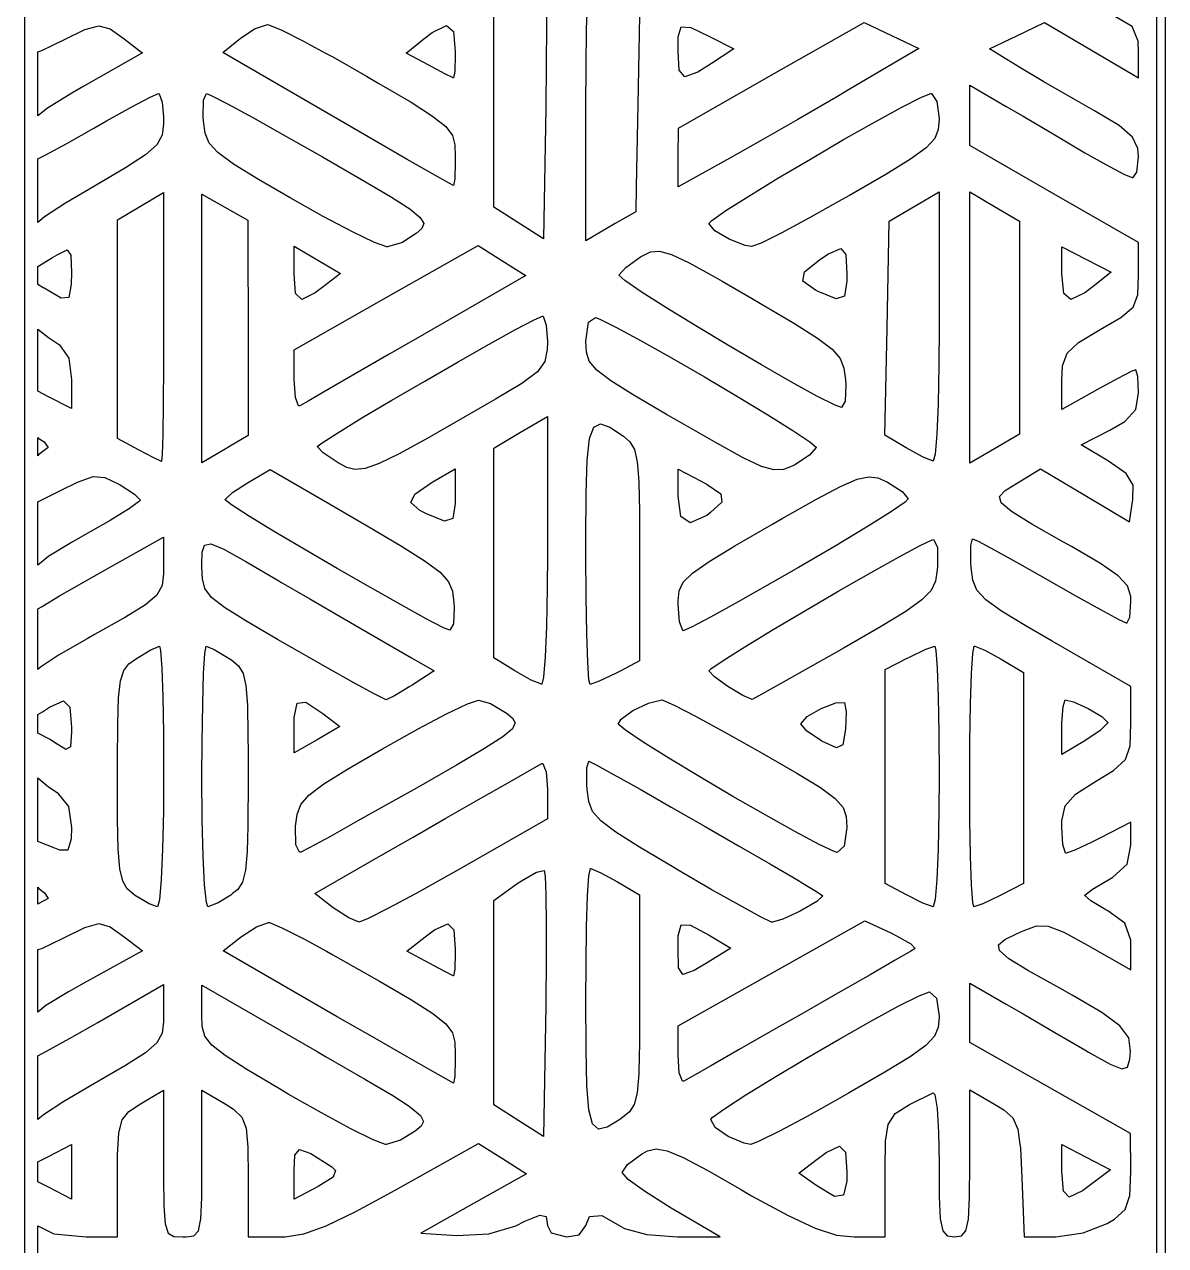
# Model space of a CAD drawing. Header units: millimetres. Extents: x 38 to 487, y 14 to 137.
# Drawn here: x 459.95 to 472.66, y 97.88 to 111.49 of the extents above; entities that cross this region are included whole.
import ezdxf

# ---------------------------------------------------------------- set-up
doc = ezdxf.new("R2010")
doc.units = ezdxf.units.MM
doc.layers.add('BLACK', color=20, linetype='Continuous')

msp = doc.modelspace()

# ---------------------------------------------------------------- linework, layer by layer
at = {"layer": 'BLACK', "linetype": 'Continuous'}
for p, q in [((459.948, 123.245), (459.948, 84.895)), ((472.559, 113.608), (472.559, 78.024)), ((472.559, 113.608), (472.559, 78.024)), ((472.659, 78.024), (472.659, 113.608)), ((472.659, 78.024), (472.659, 113.608)), ((465.176, 110.619), (465.176, 111.787)), ((465.759, 111.79), (465.762, 111.462)), ((466.21, 111.439), (466.222, 111.78)), ((466.804, 111.79), (466.792, 111.188)), ((460.619, 111.43), (460.776, 111.473)), ((460.776, 111.473), (460.902, 111.438)), ((462.51, 111.437), (462.655, 111.487)), ((462.655, 111.487), (462.667, 111.485)), ((462.667, 111.485), (462.807, 111.428)), ((464.491, 111.399), (464.648, 111.475)), ((464.648, 111.475), (464.726, 111.408)), ((465.762, 111.462), (465.76, 111.044)), ((467.231, 111.35), (467.264, 111.461)), ((467.264, 111.461), (467.369, 111.455)), ((468.267, 110.921), (469.301, 111.509)), ((469.301, 111.509), (469.911, 111.218)), ((471.003, 111.362), (471.31, 111.508)), ((471.31, 111.508), (472.359, 110.894)), ((472.285, 111.465), (472.1, 111.573)), ((472.353, 111.302), (472.285, 111.465)), ((460.386, 111.316), (460.619, 111.43)), ((460.902, 111.438), (461.06, 111.327)), ((461.06, 111.327), (461.257, 111.176)), ((462.158, 111.176), (462.35, 111.331)), ((462.35, 111.331), (462.51, 111.437)), ((462.807, 111.428), (463.055, 111.302)), ((464.201, 111.168), (464.398, 111.328)), ((464.398, 111.328), (464.491, 111.399)), ((464.726, 111.408), (464.747, 111.188)), ((466.203, 111.009), (466.21, 111.439)), ((467.228, 111.188), (467.231, 111.35)), ((467.369, 111.455), (467.585, 111.351)), ((467.585, 111.351), (467.849, 111.215)), ((470.696, 111.215), (471.003, 111.362)), ((460.098, 111.184), (460.143, 111.197)), ((460.098, 110.468), (460.098, 111.184)), ((460.143, 111.197), (460.386, 111.316)), ((463.055, 111.302), (463.303, 111.168)), ((464.747, 111.188), (464.747, 111.148)), ((466.792, 111.188), (466.781, 110.596)), ((467.241, 110.978), (467.228, 111.188)), ((467.849, 111.215), (467.602, 111.052)), ((469.911, 111.218), (469.147, 110.769)), ((471.036, 111.007), (470.696, 111.215)), ((472.359, 111.18), (472.353, 111.302)), ((461.264, 111.17), (460.611, 110.798)), ((461.257, 111.176), (461.264, 111.17)), ((463.431, 110.435), (462.158, 111.176)), ((463.303, 111.168), (463.382, 111.125)), ((463.382, 111.125), (463.757, 110.912)), ((464.453, 111.032), (464.201, 111.168)), ((464.747, 111.148), (464.74, 110.965)), ((467.602, 111.052), (467.448, 110.956)), ((472.359, 110.894), (472.359, 111.18)), ((463.757, 110.912), (463.896, 110.831)), ((464.629, 110.938), (464.453, 111.032)), ((464.723, 110.893), (464.629, 110.938)), ((464.74, 110.965), (464.726, 110.892)), ((465.76, 111.044), (465.754, 110.562)), ((466.201, 110.581), (466.203, 111.009)), ((467.233, 110.333), (468.267, 110.921)), ((467.304, 110.904), (467.241, 110.978)), ((467.448, 110.956), (467.304, 110.904)), ((471.301, 110.848), (471.036, 111.007)), ((460.611, 110.798), (460.475, 110.72)), ((463.896, 110.831), (464.254, 110.62)), ((464.726, 110.892), (464.723, 110.893)), ((470.477, 110.139), (470.477, 110.81)), ((470.477, 110.81), (470.884, 110.575)), ((471.632, 110.657), (471.301, 110.848)), ((460.475, 110.72), (460.206, 110.554)), ((461.143, 110.57), (461.348, 110.677)), ((461.348, 110.677), (461.442, 110.718)), ((461.442, 110.718), (461.448, 110.716)), ((461.448, 110.716), (461.483, 110.62)), ((461.938, 110.457), (461.943, 110.643)), ((461.943, 110.643), (461.976, 110.718)), ((461.976, 110.718), (462.027, 110.697)), ((462.027, 110.697), (462.208, 110.604)), ((468.985, 110.675), (468.562, 110.43)), ((469.147, 110.769), (468.985, 110.675)), ((469.722, 110.566), (469.939, 110.677)), ((469.939, 110.677), (470.045, 110.718)), ((470.045, 110.718), (470.052, 110.717)), ((470.052, 110.717), (470.111, 110.628)), ((471.867, 110.524), (471.632, 110.657)), ((460.206, 110.554), (460.098, 110.468)), ((460.863, 110.415), (461.143, 110.57)), ((461.483, 110.62), (461.495, 110.457)), ((462.208, 110.604), (462.491, 110.449)), ((464.254, 110.62), (464.494, 110.467)), ((465.175, 109.451), (465.176, 110.619)), ((465.754, 110.562), (465.731, 109.099)), ((466.201, 109.077), (466.201, 110.581)), ((466.781, 110.596), (466.763, 109.677)), ((469.423, 110.402), (469.722, 110.566)), ((470.111, 110.628), (470.135, 110.438)), ((470.884, 110.575), (471.073, 110.464)), ((472.14, 110.361), (471.867, 110.524)), ((460.719, 110.333), (460.863, 110.415)), ((461.497, 110.38), (461.481, 110.254)), ((461.495, 110.457), (461.498, 110.424)), ((461.498, 110.424), (461.497, 110.38)), ((461.941, 110.408), (461.938, 110.457)), ((461.96, 110.275), (461.941, 110.408)), ((462.491, 110.449), (462.853, 110.247)), ((463.848, 110.193), (463.431, 110.435)), ((464.494, 110.467), (464.64, 110.351)), ((468.562, 110.43), (468.145, 110.191)), ((469.073, 110.204), (469.423, 110.402)), ((470.135, 110.433), (470.127, 110.317)), ((470.135, 110.438), (470.135, 110.433)), ((471.073, 110.464), (471.425, 110.257)), ((460.419, 110.162), (460.719, 110.333)), ((461.481, 110.254), (461.423, 110.147)), ((462.005, 110.166), (461.96, 110.275)), ((462.853, 110.247), (463.266, 110.012)), ((464.64, 110.351), (464.715, 110.251)), ((464.715, 110.251), (464.743, 110.146)), ((467.23, 110.005), (467.233, 110.333)), ((470.127, 110.317), (470.087, 110.217)), ((471.425, 110.257), (471.76, 110.058)), ((472.29, 110.233), (472.14, 110.361)), ((472.351, 110.104), (472.29, 110.233)), ((460.177, 110.031), (460.419, 110.162)), ((461.423, 110.147), (461.296, 110.034)), ((462.103, 110.059), (462.005, 110.166)), ((464.211, 109.984), (463.848, 110.193)), ((464.743, 110.146), (464.747, 110.014)), ((468.145, 110.191), (467.805, 109.999)), ((468.702, 109.988), (469.073, 110.204)), ((469.991, 110.114), (469.817, 109.988)), ((470.087, 110.217), (469.991, 110.114)), ((471.418, 109.598), (470.477, 110.139)), ((472.359, 110.014), (472.351, 110.104)), ((460.098, 109.991), (460.177, 110.031)), ((460.098, 109.28), (460.098, 109.991)), ((461.296, 110.034), (461.073, 109.889)), ((462.278, 109.931), (462.103, 110.059)), ((463.266, 110.012), (463.701, 109.761)), ((464.494, 109.822), (464.211, 109.984)), ((464.747, 110.014), (464.747, 109.954)), ((467.228, 109.677), (467.23, 110.005)), ((467.805, 109.999), (467.228, 109.677)), ((468.34, 109.773), (468.702, 109.988)), ((469.817, 109.988), (469.541, 109.817)), ((471.76, 110.058), (471.992, 109.925)), ((472.339, 109.842), (472.359, 110.014)), ((461.073, 109.889), (460.728, 109.687)), ((462.555, 109.76), (462.278, 109.931)), ((464.747, 109.954), (464.74, 109.767)), ((471.992, 109.925), (472.193, 109.818)), ((472.295, 109.777), (472.339, 109.842)), ((460.728, 109.687), (460.405, 109.496)), ((462.909, 109.554), (462.555, 109.76)), ((463.701, 109.761), (464.027, 109.569)), ((464.673, 109.721), (464.494, 109.822)), ((464.726, 109.693), (464.673, 109.721)), ((464.74, 109.767), (464.726, 109.693)), ((468.016, 109.575), (468.34, 109.773)), ((469.541, 109.817), (469.139, 109.583)), ((472.193, 109.818), (472.295, 109.777)), ((461.241, 109.464), (461.498, 109.615)), ((461.498, 109.615), (461.498, 108.114)), ((461.925, 106.603), (461.925, 109.598)), ((461.925, 109.598), (462.181, 109.452)), ((463.277, 109.347), (462.909, 109.554)), ((464.027, 109.569), (464.21, 109.451)), ((466.763, 109.677), (466.757, 109.401)), ((467.761, 109.413), (468.016, 109.575)), ((469.139, 109.583), (469.05, 109.532)), ((469.857, 109.459), (470.135, 109.621)), ((470.135, 109.621), (470.135, 108.117)), ((470.477, 106.597), (470.477, 109.621)), ((470.477, 109.621), (470.755, 109.459)), ((472.359, 109.057), (471.418, 109.598)), ((460.405, 109.496), (460.17, 109.343)), ((460.984, 109.312), (461.241, 109.464)), ((462.181, 109.452), (462.437, 109.306)), ((464.21, 109.451), (464.239, 109.432)), ((464.239, 109.432), (464.356, 109.338)), ((465.731, 109.099), (465.175, 109.451)), ((469.05, 109.532), (468.684, 109.327)), ((469.579, 109.297), (469.857, 109.459)), ((470.755, 109.459), (471.033, 109.297)), ((460.17, 109.343), (460.098, 109.28)), ((460.984, 106.874), (460.984, 109.312)), ((462.437, 109.306), (462.437, 109.017)), ((463.601, 109.176), (463.277, 109.347)), ((464.356, 109.338), (464.395, 109.27)), ((466.757, 109.401), (466.529, 109.268)), ((467.57, 109.268), (467.604, 109.303)), ((467.604, 109.303), (467.761, 109.413)), ((468.684, 109.327), (468.376, 109.161)), ((469.556, 108.104), (469.579, 109.297)), ((471.033, 109.297), (471.033, 106.921)), ((463.848, 109.058), (463.601, 109.176)), ((464.312, 109.157), (464.186, 109.077)), ((464.375, 109.214), (464.312, 109.157)), ((464.395, 109.27), (464.375, 109.214)), ((466.529, 109.268), (466.201, 109.077)), ((467.639, 109.188), (467.57, 109.268)), ((467.799, 109.094), (467.639, 109.188)), ((468.376, 109.161), (468.153, 109.051)), ((462.437, 109.017), (462.438, 108.106)), ((462.951, 108.713), (462.951, 109.017)), ((462.951, 109.017), (463.468, 108.711)), ((463.984, 109.009), (463.848, 109.058)), ((463.977, 108.444), (465.003, 109.025)), ((463.99, 109.009), (463.984, 109.009)), ((464.158, 109.059), (463.99, 109.009)), ((464.186, 109.077), (464.158, 109.059)), ((465.003, 109.025), (465.267, 108.857)), ((467.977, 109.026), (467.799, 109.094)), ((468.048, 109.013), (467.977, 109.026)), ((468.153, 109.051), (468.048, 109.013)), ((471.504, 108.71), (471.504, 109.011)), ((471.504, 109.011), (471.777, 108.87)), ((472.359, 108.69), (472.359, 109.057)), ((460.098, 108.792), (460.26, 108.889)), ((460.26, 108.889), (460.312, 108.922)), ((460.312, 108.922), (460.424, 108.977)), ((460.424, 108.977), (460.465, 108.918)), ((460.465, 108.918), (460.471, 108.718)), ((466.647, 108.78), (466.81, 108.897)), ((466.81, 108.897), (466.832, 108.91)), ((466.832, 108.91), (466.923, 108.953)), ((466.923, 108.953), (467.022, 108.962)), ((467.022, 108.962), (467.156, 108.924)), ((467.156, 108.924), (467.353, 108.831)), ((468.807, 108.869), (468.903, 108.931)), ((468.903, 108.931), (469.043, 108.992)), ((469.043, 108.992), (469.099, 108.925)), ((469.099, 108.925), (469.109, 108.708)), ((460.098, 108.588), (460.098, 108.792)), ((465.267, 108.857), (465.526, 108.693)), ((466.57, 108.693), (466.647, 108.78)), ((467.353, 108.831), (467.641, 108.672)), ((468.635, 108.732), (468.807, 108.869)), ((471.777, 108.87), (472.051, 108.728)), ((460.471, 108.718), (460.47, 108.592)), ((462.968, 108.491), (462.951, 108.713)), ((463.468, 108.711), (463.274, 108.562)), ((465.531, 108.69), (464.305, 107.982)), ((465.526, 108.693), (465.531, 108.69)), ((466.634, 108.634), (466.57, 108.693)), ((466.818, 108.508), (466.634, 108.634)), ((467.641, 108.672), (467.718, 108.628)), ((467.718, 108.628), (468.048, 108.437)), ((468.62, 108.628), (468.635, 108.732)), ((468.761, 108.526), (468.62, 108.628)), ((469.108, 108.625), (469.082, 108.46)), ((469.109, 108.708), (469.108, 108.625)), ((471.525, 108.489), (471.504, 108.71)), ((472.051, 108.728), (471.853, 108.568)), ((472.349, 108.476), (472.359, 108.69)), ((460.157, 108.554), (460.098, 108.588)), ((460.169, 108.547), (460.157, 108.554)), ((460.356, 108.436), (460.169, 108.547)), ((460.47, 108.592), (460.444, 108.444)), ((463.037, 108.424), (462.968, 108.491)), ((463.186, 108.496), (463.037, 108.424)), ((463.274, 108.562), (463.186, 108.496)), ((467.091, 108.334), (466.818, 108.508)), ((468.788, 108.513), (468.761, 108.526)), ((468.989, 108.431), (468.788, 108.513)), ((471.603, 108.421), (471.525, 108.489)), ((471.759, 108.496), (471.603, 108.421)), ((471.853, 108.568), (471.759, 108.496)), ((472.296, 108.337), (472.349, 108.476)), ((460.444, 108.444), (460.356, 108.436)), ((462.951, 107.863), (463.977, 108.444)), ((467.426, 108.128), (467.091, 108.334)), ((468.048, 108.437), (468.146, 108.379)), ((468.146, 108.379), (468.524, 108.156)), ((469.082, 108.46), (468.989, 108.431)), ((472.161, 108.221), (472.296, 108.337)), ((465.418, 108.087), (465.625, 108.197)), ((465.625, 108.197), (465.718, 108.237)), ((465.718, 108.237), (465.725, 108.235)), ((465.725, 108.235), (465.759, 108.138)), ((466.229, 108.169), (466.308, 108.222)), ((466.308, 108.222), (466.357, 108.204)), ((466.357, 108.204), (466.543, 108.112)), ((471.932, 108.088), (472.161, 108.221)), ((460.098, 107.4), (460.098, 108.091)), ((460.098, 108.091), (460.214, 107.998)), ((461.498, 108.114), (461.497, 107.689)), ((462.438, 108.106), (462.438, 107.532)), ((465.126, 107.925), (465.418, 108.087)), ((465.759, 108.138), (465.773, 107.955)), ((466.201, 107.957), (466.229, 108.169)), ((466.543, 108.112), (466.819, 107.963)), ((467.791, 107.908), (467.426, 108.128)), ((468.524, 108.156), (468.782, 107.993)), ((469.533, 106.912), (469.556, 108.104)), ((470.135, 108.117), (470.133, 107.689)), ((471.689, 107.943), (471.932, 108.088)), ((460.214, 107.998), (460.338, 107.917)), ((464.305, 107.982), (464.012, 107.812)), ((464.78, 107.729), (465.126, 107.925)), ((465.774, 107.942), (465.772, 107.866)), ((465.773, 107.955), (465.774, 107.942)), ((466.201, 107.955), (466.201, 107.957)), ((466.207, 107.835), (466.201, 107.955)), ((466.819, 107.963), (467.156, 107.773)), ((468.782, 107.993), (468.944, 107.869)), ((471.561, 107.825), (471.689, 107.943)), ((460.338, 107.917), (460.444, 107.767)), ((462.951, 107.532), (462.951, 107.863)), ((464.012, 107.812), (463.632, 107.593)), ((465.772, 107.866), (465.745, 107.73)), ((466.24, 107.736), (466.207, 107.835)), ((468.159, 107.693), (467.791, 107.908)), ((468.944, 107.869), (469.034, 107.764)), ((471.512, 107.683), (471.561, 107.825)), ((460.444, 107.767), (460.471, 107.53)), ((461.497, 107.689), (461.494, 107.259)), ((464.408, 107.514), (464.78, 107.729)), ((465.745, 107.73), (465.661, 107.615)), ((466.323, 107.636), (466.24, 107.736)), ((467.156, 107.773), (467.523, 107.561)), ((468.498, 107.498), (468.159, 107.693)), ((469.034, 107.764), (469.076, 107.657)), ((469.076, 107.657), (469.093, 107.527)), ((470.133, 107.689), (470.124, 107.26)), ((471.505, 107.525), (471.512, 107.683)), ((460.471, 107.53), (460.471, 107.207)), ((462.438, 107.532), (462.438, 106.906)), ((462.966, 107.332), (462.951, 107.532)), ((463.632, 107.593), (463.322, 107.414)), ((464.04, 107.3), (464.408, 107.514)), ((465.661, 107.615), (465.488, 107.486)), ((466.478, 107.517), (466.323, 107.636)), ((466.73, 107.359), (466.478, 107.517)), ((467.523, 107.561), (467.891, 107.343)), ((469.093, 107.527), (469.096, 107.471)), ((471.504, 107.196), (471.505, 107.525)), ((472.126, 107.541), (471.899, 107.418)), ((472.284, 107.622), (472.126, 107.541)), ((472.327, 107.639), (472.284, 107.622)), ((472.349, 107.564), (472.327, 107.639)), ((472.359, 107.385), (472.349, 107.564)), ((460.215, 107.339), (460.098, 107.4)), ((463.322, 107.414), (463.108, 107.29)), ((465.488, 107.486), (465.196, 107.311)), ((468.781, 107.343), (468.498, 107.498)), ((469.096, 107.471), (469.088, 107.288)), ((471.899, 107.418), (471.504, 107.196)), ((472.328, 107.198), (472.359, 107.384)), ((472.359, 107.384), (472.359, 107.385)), ((460.471, 107.207), (460.215, 107.339)), ((461.494, 107.259), (461.489, 106.919)), ((463.002, 107.237), (462.966, 107.332)), ((463.016, 107.237), (463.002, 107.237)), ((463.108, 107.29), (463.016, 107.237)), ((463.707, 107.102), (464.04, 107.3)), ((465.196, 107.311), (464.855, 107.113)), ((467.099, 107.142), (466.73, 107.359)), ((467.891, 107.343), (468.229, 107.138)), ((468.977, 107.244), (468.781, 107.343)), ((469.05, 107.217), (468.977, 107.244)), ((469.088, 107.288), (469.05, 107.217)), ((470.124, 107.26), (470.11, 106.921)), ((463.438, 106.938), (463.707, 107.102)), ((464.855, 107.113), (464.433, 106.872)), ((465.474, 106.943), (465.774, 107.12)), ((465.774, 107.12), (465.774, 105.626)), ((467.245, 107.058), (467.099, 107.142)), ((468.229, 107.138), (468.508, 106.964)), ((472.206, 107.063), (472.328, 107.198)), ((466.243, 106.872), (466.29, 107.001)), ((466.29, 107.001), (466.363, 107.037)), ((466.363, 107.037), (466.468, 107)), ((466.468, 107), (466.61, 106.907)), ((467.659, 106.82), (467.245, 107.058)), ((471.72, 106.802), (472.039, 106.966)), ((472.039, 106.966), (472.206, 107.063)), ((460.098, 106.682), (460.098, 106.886)), ((460.098, 106.886), (460.107, 106.874)), ((460.107, 106.874), (460.108, 106.873)), ((460.108, 106.873), (460.166, 106.837)), ((460.166, 106.837), (460.212, 106.772)), ((461.22, 106.747), (460.984, 106.874)), ((461.489, 106.919), (461.483, 106.696)), ((462.438, 106.906), (462.231, 106.783)), ((463.263, 106.826), (463.438, 106.938)), ((464.433, 106.872), (464.122, 106.702)), ((465.175, 106.767), (465.474, 106.943)), ((466.216, 106.633), (466.243, 106.872)), ((466.61, 106.907), (466.621, 106.899)), ((466.621, 106.899), (466.693, 106.836)), ((466.693, 106.836), (466.743, 106.751)), ((468.508, 106.964), (468.585, 106.912)), ((468.585, 106.912), (468.697, 106.837)), ((468.697, 106.837), (468.767, 106.776)), ((469.77, 106.77), (469.533, 106.912)), ((470.11, 106.921), (470.092, 106.699)), ((471.033, 106.921), (470.755, 106.759)), ((460.108, 106.694), (460.098, 106.682)), ((460.212, 106.772), (460.108, 106.694)), ((461.389, 106.657), (461.22, 106.747)), ((461.483, 106.696), (461.476, 106.616)), ((462.182, 106.754), (461.925, 106.603)), ((462.231, 106.783), (462.182, 106.754)), ((463.209, 106.783), (463.263, 106.826)), ((463.274, 106.715), (463.209, 106.783)), ((463.432, 106.609), (463.274, 106.715)), ((464.122, 106.702), (463.899, 106.593)), ((465.175, 104.429), (465.175, 106.767)), ((466.743, 106.751), (466.774, 106.612)), ((467.953, 106.659), (467.659, 106.82)), ((468.767, 106.774), (468.694, 106.686)), ((468.767, 106.776), (468.767, 106.774)), ((469.953, 106.669), (469.77, 106.77)), ((470.092, 106.699), (470.071, 106.62)), ((470.755, 106.759), (470.477, 106.597)), ((472.024, 106.622), (471.72, 106.802)), ((461.475, 106.616), (461.389, 106.657)), ((461.476, 106.616), (461.475, 106.616)), ((463.443, 106.602), (463.432, 106.609)), ((463.537, 106.552), (463.443, 106.602)), ((463.899, 106.593), (463.743, 106.539)), ((466.204, 106.265), (466.216, 106.633)), ((466.774, 106.612), (466.78, 106.531)), ((468.156, 106.563), (467.953, 106.659)), ((468.296, 106.523), (468.156, 106.563)), ((468.5, 106.564), (468.402, 106.527)), ((468.528, 106.579), (468.5, 106.564)), ((468.694, 106.686), (468.528, 106.579)), ((470.069, 106.621), (469.953, 106.669)), ((470.071, 106.62), (470.069, 106.621)), ((472.221, 106.485), (472.024, 106.622)), ((460.54, 106.388), (460.714, 106.45)), ((460.714, 106.45), (460.845, 106.44)), ((460.845, 106.44), (460.999, 106.365)), ((462.432, 106.381), (462.683, 106.529)), ((462.683, 106.529), (463.319, 106.16)), ((463.629, 106.528), (463.537, 106.552)), ((463.743, 106.539), (463.629, 106.528)), ((464.491, 106.385), (464.747, 106.537)), ((464.747, 106.537), (464.747, 106.232)), ((466.78, 106.531), (466.791, 106.391)), ((467.228, 106.23), (467.228, 106.531)), ((467.228, 106.531), (467.484, 106.399)), ((468.402, 106.527), (468.296, 106.523)), ((469.224, 106.42), (469.353, 106.448)), ((469.353, 106.448), (469.454, 106.434)), ((469.454, 106.434), (469.555, 106.389)), ((470.998, 106.373), (471.266, 106.536)), ((471.266, 106.536), (471.761, 106.241)), ((472.297, 106.353), (472.221, 106.485)), ((460.098, 106.167), (460.358, 106.299)), ((460.358, 106.299), (460.54, 106.388)), ((460.999, 106.365), (461.013, 106.356)), ((461.013, 106.356), (461.173, 106.252)), ((462.264, 106.27), (462.432, 106.381)), ((464.296, 106.253), (464.491, 106.385)), ((466.791, 106.391), (466.798, 106.058)), ((467.484, 106.399), (467.552, 106.362)), ((467.552, 106.362), (467.706, 106.256)), ((468.769, 106.196), (469.039, 106.339)), ((469.039, 106.339), (469.224, 106.42)), ((469.555, 106.389), (469.561, 106.386)), ((469.561, 106.386), (469.725, 106.281)), ((470.81, 106.227), (470.872, 106.293)), ((470.872, 106.293), (470.998, 106.373)), ((472.293, 106.194), (472.297, 106.353)), ((460.098, 105.461), (460.098, 106.167)), ((461.231, 106.174), (461.119, 106.093)), ((461.173, 106.252), (461.236, 106.188)), ((461.239, 106.185), (461.231, 106.174)), ((461.236, 106.188), (461.239, 106.185)), ((462.183, 106.188), (462.184, 106.193)), ((462.253, 106.133), (462.183, 106.188)), ((462.184, 106.193), (462.264, 106.27)), ((463.319, 106.16), (463.694, 105.941)), ((464.251, 106.16), (464.296, 106.253)), ((464.351, 106.071), (464.251, 106.16)), ((464.747, 106.232), (464.746, 106.148)), ((466.201, 105.749), (466.204, 106.265)), ((467.261, 106.005), (467.228, 106.23)), ((467.715, 106.164), (467.591, 106.047)), ((467.706, 106.256), (467.715, 106.164)), ((468.387, 105.98), (468.769, 106.196)), ((469.757, 106.165), (469.596, 106.053)), ((469.725, 106.281), (469.793, 106.201)), ((469.793, 106.201), (469.757, 106.165)), ((470.827, 106.155), (470.81, 106.227)), ((470.941, 106.058), (470.827, 106.155)), ((471.761, 106.241), (472.256, 105.946)), ((472.256, 105.946), (472.293, 106.194)), ((461.119, 106.093), (460.903, 105.961)), ((462.443, 106.012), (462.253, 106.133)), ((464.427, 106.033), (464.351, 106.071)), ((464.627, 105.951), (464.427, 106.033)), ((464.746, 106.148), (464.72, 105.981)), ((466.798, 106.058), (466.8, 105.584)), ((467.548, 106.016), (467.365, 105.935)), ((467.591, 106.047), (467.548, 106.016)), ((469.596, 106.053), (469.329, 105.884)), ((471.168, 105.919), (470.941, 106.058)), ((460.903, 105.961), (460.619, 105.799)), ((462.722, 105.842), (462.443, 106.012)), ((463.694, 105.941), (463.764, 105.9)), ((463.764, 105.9), (464.149, 105.674)), ((464.72, 105.981), (464.627, 105.951)), ((467.365, 105.935), (467.261, 106.005)), ((467.859, 105.676), (468.272, 105.914)), ((468.272, 105.914), (468.387, 105.98)), ((469.329, 105.884), (468.978, 105.672)), ((471.523, 105.717), (471.168, 105.919)), ((460.619, 105.799), (460.472, 105.716)), ((460.92, 105.451), (461.498, 105.772)), ((461.498, 105.772), (461.498, 105.443)), ((463.062, 105.64), (462.722, 105.842)), ((466.201, 105.586), (466.201, 105.749)), ((469.927, 105.682), (470.059, 105.745)), ((470.059, 105.745), (470.073, 105.746)), ((470.073, 105.746), (470.118, 105.662)), ((470.488, 105.682), (470.508, 105.757)), ((470.508, 105.757), (470.572, 105.729)), ((460.472, 105.716), (460.218, 105.562)), ((461.925, 105.466), (461.927, 105.607)), ((461.927, 105.607), (461.952, 105.686)), ((461.952, 105.686), (462.025, 105.698)), ((462.025, 105.698), (462.17, 105.639)), ((462.17, 105.639), (462.413, 105.503)), ((463.431, 105.425), (463.062, 105.64)), ((464.149, 105.674), (464.412, 105.508)), ((465.774, 105.626), (465.773, 105.586)), ((467.573, 105.503), (467.859, 105.676)), ((468.978, 105.672), (468.57, 105.434)), ((469.69, 105.555), (469.927, 105.682)), ((470.118, 105.662), (470.12, 105.449)), ((470.489, 105.495), (470.488, 105.682)), ((470.572, 105.729), (470.757, 105.63)), ((470.757, 105.63), (471.032, 105.477)), ((471.611, 105.668), (471.523, 105.717)), ((471.933, 105.481), (471.611, 105.668)), ((460.218, 105.562), (460.098, 105.461)), ((462.413, 105.503), (462.78, 105.288)), ((464.412, 105.508), (464.578, 105.383)), ((465.773, 105.586), (465.771, 105.208)), ((466.204, 105.109), (466.201, 105.586)), ((466.8, 105.584), (466.8, 104.394)), ((467.389, 105.374), (467.573, 105.503)), ((469.378, 105.379), (469.69, 105.555)), ((470.494, 105.437), (470.489, 105.495)), ((471.032, 105.477), (471.364, 105.287)), ((472.131, 105.343), (471.933, 105.481)), ((460.612, 105.277), (460.92, 105.451)), ((461.497, 105.364), (461.481, 105.235)), ((461.498, 105.443), (461.497, 105.364)), ((461.925, 105.44), (461.925, 105.466)), ((461.93, 105.308), (461.925, 105.44)), ((463.802, 105.212), (463.431, 105.425)), ((464.578, 105.383), (464.671, 105.277)), ((467.286, 105.271), (467.389, 105.374)), ((468.57, 105.434), (468.278, 105.267)), ((469.021, 105.174), (469.378, 105.379)), ((470.116, 105.41), (470.096, 105.285)), ((470.12, 105.449), (470.116, 105.41)), ((470.512, 105.296), (470.494, 105.437)), ((472.234, 105.23), (472.131, 105.343)), ((460.339, 105.12), (460.612, 105.277)), ((461.481, 105.235), (461.423, 105.129)), ((461.957, 105.202), (461.93, 105.308)), ((462.031, 105.103), (461.957, 105.202)), ((462.78, 105.288), (462.804, 105.274)), ((462.804, 105.274), (463.126, 105.086)), ((464.143, 105.02), (463.802, 105.212)), ((464.671, 105.277), (464.714, 105.171)), ((465.771, 105.208), (465.762, 104.779)), ((467.24, 105.174), (467.286, 105.271)), ((468.278, 105.267), (467.899, 105.054)), ((470.096, 105.285), (470.047, 105.18)), ((470.557, 105.184), (470.512, 105.296)), ((471.364, 105.287), (471.645, 105.126)), ((472.271, 105.113), (472.234, 105.23)), ((460.155, 105.009), (460.339, 105.12)), ((461.423, 105.129), (461.297, 105.02)), ((462.175, 104.99), (462.031, 105.103)), ((463.126, 105.086), (463.51, 104.862)), ((464.714, 105.171), (464.731, 105.042)), ((466.211, 104.698), (466.204, 105.109)), ((467.228, 105.063), (467.24, 105.174)), ((467.228, 105.024), (467.228, 105.063)), ((468.648, 104.956), (469.021, 105.174)), ((469.945, 105.074), (469.765, 104.947)), ((470.047, 105.18), (469.945, 105.074)), ((470.655, 105.075), (470.557, 105.184)), ((470.831, 104.948), (470.655, 105.075)), ((471.645, 105.126), (471.933, 104.966)), ((472.273, 105.056), (472.271, 105.113)), ((460.098, 104.976), (460.144, 105.002)), ((460.098, 104.299), (460.098, 104.976)), ((460.144, 105.002), (460.155, 105.009)), ((461.297, 105.02), (461.074, 104.882)), ((462.412, 104.84), (462.175, 104.99)), ((464.424, 104.865), (464.143, 105.02)), ((464.735, 104.991), (464.727, 104.808)), ((464.731, 105.042), (464.735, 104.991)), ((467.243, 104.829), (467.228, 105.024)), ((467.899, 105.054), (467.591, 104.884)), ((468.289, 104.743), (468.648, 104.956)), ((469.765, 104.947), (469.485, 104.776)), ((471.112, 104.778), (470.831, 104.948)), ((471.933, 104.966), (472.137, 104.857)), ((472.259, 104.884), (472.273, 105.056)), ((461.074, 104.882), (460.729, 104.688)), ((462.766, 104.633), (462.412, 104.84)), ((463.51, 104.862), (463.88, 104.648)), ((464.617, 104.765), (464.424, 104.865)), ((464.727, 104.808), (464.688, 104.736)), ((467.281, 104.733), (467.243, 104.829)), ((467.591, 104.884), (467.378, 104.772)), ((472.137, 104.857), (472.226, 104.817)), ((472.226, 104.817), (472.259, 104.884)), ((460.729, 104.688), (460.646, 104.642)), ((464.688, 104.736), (464.617, 104.765)), ((465.762, 104.779), (465.748, 104.439)), ((466.222, 104.38), (466.211, 104.698)), ((467.287, 104.731), (467.281, 104.733)), ((467.378, 104.772), (467.287, 104.731)), ((467.973, 104.552), (468.289, 104.743)), ((469.485, 104.776), (469.079, 104.542)), ((471.397, 104.613), (471.112, 104.778)), ((460.646, 104.642), (460.327, 104.459)), ((461.195, 104.422), (461.355, 104.518)), ((461.355, 104.518), (461.452, 104.56)), ((461.452, 104.56), (461.464, 104.509)), ((461.956, 104.479), (461.971, 104.56)), ((461.971, 104.56), (462.062, 104.521)), ((462.062, 104.521), (462.227, 104.422)), ((462.93, 104.539), (462.766, 104.633)), ((463.301, 104.328), (462.93, 104.539)), ((463.88, 104.648), (464.26, 104.429)), ((467.732, 104.401), (467.973, 104.552)), ((469.079, 104.542), (468.968, 104.479)), ((469.805, 104.438), (469.987, 104.525)), ((469.987, 104.525), (470.088, 104.56)), ((470.088, 104.56), (470.101, 104.509)), ((470.512, 104.479), (470.528, 104.56)), ((470.528, 104.56), (470.533, 104.56)), ((470.533, 104.56), (470.645, 104.513)), ((472.273, 104.11), (471.397, 104.613)), ((460.327, 104.459), (460.126, 104.326)), ((461.111, 104.361), (461.195, 104.422)), ((461.464, 104.509), (461.477, 104.313)), ((461.943, 104.255), (461.956, 104.479)), ((462.227, 104.422), (462.258, 104.402)), ((462.258, 104.402), (462.333, 104.34)), ((464.26, 104.429), (464.51, 104.285)), ((465.41, 104.283), (465.175, 104.429)), ((465.748, 104.439), (465.73, 104.215)), ((466.236, 104.184), (466.222, 104.38)), ((466.8, 104.394), (466.59, 104.285)), ((467.593, 104.306), (467.732, 104.401)), ((468.968, 104.479), (468.612, 104.276)), ((469.537, 104.299), (469.789, 104.43)), ((469.789, 104.43), (469.805, 104.438)), ((470.101, 104.509), (470.114, 104.313)), ((470.497, 104.255), (470.512, 104.479)), ((470.645, 104.513), (470.828, 104.414)), ((470.828, 104.414), (471.076, 104.267)), ((460.126, 104.326), (460.098, 104.299)), ((461.016, 104.172), (461.053, 104.288)), ((461.053, 104.288), (461.111, 104.361)), ((461.477, 104.313), (461.488, 103.995)), ((461.933, 103.916), (461.943, 104.255)), ((462.333, 104.34), (462.383, 104.256)), ((462.383, 104.256), (462.415, 104.12)), ((463.617, 104.151), (463.301, 104.328)), ((464.51, 104.285), (464.265, 104.124)), ((465.592, 104.181), (465.41, 104.283)), ((466.531, 104.255), (466.349, 104.168)), ((466.548, 104.263), (466.531, 104.255)), ((466.59, 104.285), (466.548, 104.263)), ((467.572, 104.285), (467.593, 104.306)), ((467.635, 104.216), (467.572, 104.285)), ((468.612, 104.276), (468.323, 104.113)), ((469.537, 101.915), (469.537, 104.299)), ((470.114, 104.313), (470.125, 103.995)), ((470.486, 103.916), (470.497, 104.255)), ((471.076, 104.267), (471.076, 101.913)), ((460.996, 103.983), (461.016, 104.172)), ((462.415, 104.12), (462.431, 103.902)), ((463.849, 104.025), (463.617, 104.151)), ((464.242, 104.109), (464.071, 104.005)), ((464.265, 104.124), (464.242, 104.109)), ((465.707, 104.135), (465.592, 104.181)), ((465.71, 104.135), (465.707, 104.135)), ((465.73, 104.215), (465.71, 104.135)), ((466.248, 104.133), (466.236, 104.184)), ((466.349, 104.168), (466.248, 104.133)), ((467.782, 104.11), (467.635, 104.216)), ((467.948, 104.011), (467.782, 104.11)), ((468.323, 104.113), (468.128, 104.004)), ((472.273, 103.698), (472.273, 104.11)), ((460.987, 103.693), (460.996, 103.983)), ((461.488, 103.995), (461.495, 103.584)), ((463.968, 103.965), (463.849, 104.025)), ((464.071, 104.005), (463.978, 103.962)), ((468.053, 103.965), (467.948, 104.011)), ((468.128, 104.004), (468.053, 103.965)), ((470.125, 103.995), (470.133, 103.584)), ((460.148, 103.828), (460.225, 103.88)), ((460.225, 103.88), (460.381, 103.949)), ((460.381, 103.949), (460.454, 103.88)), ((460.454, 103.88), (460.471, 103.657)), ((461.927, 103.488), (461.933, 103.916)), ((462.431, 103.902), (462.437, 103.572)), ((462.953, 103.764), (462.987, 103.923)), ((462.987, 103.923), (463.083, 103.934)), ((463.083, 103.934), (463.271, 103.81)), ((463.978, 103.962), (463.968, 103.965)), ((464.65, 103.805), (464.884, 103.917)), ((464.884, 103.917), (465.004, 103.958)), ((465.004, 103.958), (465.138, 103.92)), ((465.138, 103.92), (465.323, 103.81)), ((466.593, 103.747), (466.725, 103.841)), ((466.725, 103.841), (466.899, 103.925)), ((466.899, 103.925), (467.049, 103.962)), ((467.049, 103.962), (467.059, 103.959)), ((467.059, 103.959), (467.185, 103.902)), ((467.185, 103.902), (467.423, 103.779)), ((468.666, 103.775), (468.821, 103.864)), ((468.821, 103.864), (468.985, 103.928)), ((468.985, 103.928), (469.083, 103.93)), ((469.083, 103.93), (469.102, 103.828)), ((470.479, 103.488), (470.486, 103.916)), ((471.504, 103.701), (471.517, 103.886)), ((471.517, 103.886), (471.542, 103.962)), ((471.542, 103.962), (471.633, 103.938)), ((471.633, 103.938), (471.797, 103.863)), ((471.797, 103.863), (471.95, 103.774)), ((460.098, 103.798), (460.148, 103.828)), ((460.098, 103.588), (460.098, 103.798)), ((462.951, 103.666), (462.953, 103.764)), ((463.271, 103.81), (463.462, 103.662)), ((464.335, 103.639), (464.65, 103.805)), ((465.323, 103.81), (465.385, 103.757)), ((465.385, 103.757), (465.414, 103.703)), ((465.414, 103.703), (465.407, 103.689)), ((466.563, 103.689), (466.593, 103.747)), ((467.423, 103.779), (467.578, 103.694)), ((468.596, 103.695), (468.666, 103.775)), ((469.102, 103.828), (469.094, 103.635)), ((471.504, 103.657), (471.504, 103.701)), ((472.015, 103.703), (471.932, 103.62)), ((471.95, 103.774), (472.017, 103.71)), ((472.017, 103.71), (472.015, 103.703)), ((460.233, 103.52), (460.098, 103.588)), ((460.471, 103.603), (460.46, 103.438)), ((460.471, 103.657), (460.471, 103.603)), ((460.984, 103.271), (460.987, 103.693)), ((461.495, 103.584), (461.498, 103.106)), ((462.437, 103.572), (462.438, 103.371)), ((462.951, 103.371), (462.951, 103.666)), ((463.462, 103.662), (463.207, 103.517)), ((463.971, 103.435), (464.335, 103.639)), ((465.384, 103.639), (465.276, 103.549)), ((465.407, 103.689), (465.384, 103.639)), ((466.642, 103.622), (466.563, 103.689)), ((466.841, 103.489), (466.642, 103.622)), ((467.578, 103.694), (467.742, 103.605)), ((467.742, 103.605), (468.114, 103.396)), ((468.596, 103.694), (468.596, 103.695)), ((468.664, 103.61), (468.596, 103.694)), ((468.827, 103.503), (468.664, 103.61)), ((469.094, 103.634), (469.065, 103.46)), ((469.094, 103.635), (469.094, 103.634)), ((470.133, 103.584), (470.135, 103.106)), ((471.504, 103.353), (471.504, 103.657)), ((471.932, 103.62), (471.76, 103.505)), ((472.264, 103.45), (472.273, 103.698)), ((460.281, 103.486), (460.233, 103.52)), ((460.407, 103.409), (460.281, 103.486)), ((460.46, 103.438), (460.407, 103.409)), ((461.925, 103.106), (461.927, 103.488)), ((463.207, 103.517), (462.951, 103.371)), ((463.935, 103.415), (463.971, 103.435)), ((465.276, 103.549), (465.074, 103.418)), ((467.127, 103.31), (466.841, 103.489)), ((468.831, 103.501), (468.827, 103.503)), ((468.995, 103.426), (468.831, 103.501)), ((469.065, 103.46), (468.995, 103.426)), ((470.477, 103.106), (470.479, 103.488)), ((471.76, 103.505), (471.504, 103.353)), ((472.212, 103.297), (472.264, 103.45)), ((462.438, 103.371), (462.438, 103.101)), ((463.546, 103.188), (463.935, 103.415)), ((465.074, 103.418), (464.759, 103.233)), ((467.47, 103.103), (467.127, 103.31)), ((468.114, 103.396), (468.165, 103.367)), ((468.165, 103.367), (468.552, 103.144)), ((472.077, 103.175), (472.212, 103.297)), ((460.984, 103.101), (460.984, 103.271)), ((463.282, 103.024), (463.546, 103.188)), ((464.759, 103.233), (464.313, 102.978)), ((465.327, 103.034), (465.574, 103.175)), ((465.574, 103.175), (465.71, 103.252)), ((465.71, 103.252), (465.723, 103.252)), ((465.723, 103.252), (465.742, 103.202)), ((465.742, 103.202), (465.759, 103.16)), ((465.759, 103.16), (465.774, 102.962)), ((466.213, 103.202), (466.234, 103.277)), ((466.213, 103.016), (466.213, 103.202)), ((466.234, 103.277), (466.234, 103.277)), ((466.234, 103.277), (466.316, 103.237)), ((466.316, 103.237), (466.516, 103.127)), ((471.888, 103.059), (472.077, 103.175)), ((460.098, 102.384), (460.098, 103.091)), ((460.098, 103.091), (460.215, 102.992)), ((460.986, 102.629), (460.984, 103.101)), ((461.498, 103.106), (461.495, 102.725)), ((461.929, 102.629), (461.925, 103.106)), ((462.438, 103.046), (462.436, 102.589)), ((462.438, 103.101), (462.438, 103.046)), ((463.117, 102.899), (463.282, 103.024)), ((465.004, 102.85), (465.327, 103.034)), ((466.516, 103.127), (466.805, 102.964)), ((467.84, 102.885), (467.47, 103.103)), ((468.552, 103.144), (468.815, 102.983)), ((470.135, 103.106), (470.133, 102.724)), ((470.48, 102.629), (470.477, 103.106)), ((471.657, 102.909), (471.888, 103.059)), ((460.215, 102.992), (460.311, 102.929)), ((460.311, 102.929), (460.439, 102.773)), ((463.025, 102.793), (463.117, 102.899)), ((464.313, 102.978), (464.046, 102.827)), ((465.774, 102.962), (465.773, 102.636)), ((466.217, 102.96), (466.213, 103.016)), ((466.235, 102.827), (466.217, 102.96)), ((466.805, 102.964), (467.153, 102.766)), ((468.205, 102.674), (467.84, 102.885)), ((468.815, 102.983), (468.979, 102.862)), ((471.542, 102.778), (471.657, 102.909)), ((460.439, 102.773), (460.471, 102.537)), ((462.984, 102.682), (463.025, 102.793)), ((464.046, 102.827), (463.663, 102.611)), ((464.641, 102.642), (465.004, 102.85)), ((466.277, 102.718), (466.235, 102.827)), ((467.153, 102.766), (467.531, 102.55)), ((468.979, 102.862), (469.067, 102.762)), ((469.067, 102.762), (469.102, 102.661)), ((471.505, 102.614), (471.542, 102.778)), ((460.993, 102.297), (460.986, 102.629)), ((461.495, 102.725), (461.486, 102.297)), ((461.939, 102.218), (461.929, 102.629)), ((462.967, 102.552), (462.984, 102.682)), ((463.663, 102.611), (463.348, 102.435)), ((464.276, 102.432), (464.641, 102.642)), ((465.773, 102.636), (464.766, 102.059)), ((466.369, 102.612), (466.277, 102.718)), ((466.534, 102.486), (466.369, 102.612)), ((468.535, 102.489), (468.205, 102.674)), ((469.102, 102.661), (469.109, 102.541)), ((470.133, 102.724), (470.124, 102.298)), ((470.487, 102.218), (470.48, 102.629)), ((471.504, 102.542), (471.505, 102.614)), ((460.471, 102.537), (460.467, 102.412)), ((462.435, 102.552), (462.428, 102.271)), ((462.436, 102.589), (462.435, 102.552)), ((462.969, 102.346), (462.967, 102.552)), ((466.797, 102.319), (466.534, 102.486)), ((467.531, 102.55), (467.909, 102.331)), ((468.799, 102.348), (468.535, 102.489)), ((469.109, 102.537), (469.08, 102.33)), ((469.109, 102.541), (469.109, 102.537)), ((471.516, 102.348), (471.504, 102.542)), ((472.273, 102.597), (471.935, 102.424)), ((472.273, 102.341), (472.273, 102.597)), ((460.288, 102.307), (460.098, 102.384)), ((460.467, 102.412), (460.431, 102.287)), ((463.012, 102.262), (462.969, 102.346)), ((463.348, 102.435), (463.126, 102.314)), ((463.944, 102.241), (464.276, 102.432)), ((468.966, 102.269), (468.799, 102.348)), ((471.545, 102.253), (471.516, 102.348)), ((471.839, 102.376), (471.647, 102.287)), ((471.935, 102.424), (471.839, 102.376)), ((472.231, 102.129), (472.273, 102.341)), ((460.343, 102.285), (460.288, 102.307)), ((460.431, 102.287), (460.343, 102.285)), ((461.01, 102.078), (460.993, 102.297)), ((461.486, 102.297), (461.472, 101.958)), ((461.955, 101.9), (461.939, 102.218)), ((462.428, 102.271), (462.41, 102.061)), ((463.026, 102.264), (463.012, 102.262)), ((463.126, 102.314), (463.026, 102.264)), ((463.794, 102.154), (463.944, 102.241)), ((467.181, 102.091), (466.797, 102.319)), ((467.909, 102.331), (468.258, 102.128)), ((469.002, 102.258), (468.966, 102.269)), ((469.08, 102.33), (469.002, 102.258)), ((470.124, 102.298), (470.11, 101.959)), ((470.498, 101.9), (470.487, 102.218)), ((471.55, 102.251), (471.545, 102.253)), ((471.647, 102.287), (471.55, 102.251)), ((461.042, 101.94), (461.01, 102.078)), ((463.182, 101.801), (463.794, 102.154)), ((466.235, 101.999), (466.252, 102.08)), ((466.252, 102.08), (466.257, 102.08)), ((466.257, 102.08), (466.369, 102.033)), ((467.228, 102.063), (467.181, 102.091)), ((468.258, 102.128), (468.55, 101.957)), ((472.073, 101.983), (472.231, 102.129)), ((461.092, 101.855), (461.042, 101.94)), ((461.472, 101.958), (461.453, 101.733)), ((462.376, 101.93), (462.324, 101.848)), ((462.41, 102.061), (462.376, 101.93)), ((464.669, 102.003), (464.304, 101.799)), ((464.766, 102.059), (464.669, 102.003)), ((465.436, 101.913), (465.483, 101.945)), ((465.483, 101.945), (465.65, 102.04)), ((465.65, 102.04), (465.738, 102.059)), ((465.738, 102.059), (465.748, 101.997)), ((465.748, 101.997), (465.756, 101.787)), ((466.221, 101.775), (466.235, 101.999)), ((466.369, 102.033), (466.552, 101.933)), ((466.552, 101.933), (466.8, 101.787)), ((467.596, 101.849), (467.228, 102.063)), ((468.55, 101.957), (468.621, 101.915)), ((470.11, 101.959), (470.092, 101.736)), ((471.844, 101.852), (472.017, 101.952)), ((472.017, 101.952), (472.073, 101.983)), ((460.098, 101.684), (460.098, 101.873)), ((460.098, 101.873), (460.108, 101.86)), ((460.108, 101.86), (460.173, 101.811)), ((460.173, 101.811), (460.211, 101.746)), ((461.166, 101.792), (461.092, 101.855)), ((461.974, 101.704), (461.955, 101.9)), ((462.267, 101.801), (462.248, 101.786)), ((462.324, 101.848), (462.267, 101.801)), ((463.388, 101.643), (463.182, 101.801)), ((464.304, 101.799), (463.996, 101.634)), ((465.175, 101.726), (465.436, 101.913)), ((467.912, 101.671), (467.596, 101.849)), ((468.621, 101.915), (468.753, 101.835)), ((468.753, 101.835), (468.839, 101.779)), ((469.772, 101.787), (469.537, 101.915)), ((470.512, 101.704), (470.498, 101.9)), ((471.076, 101.913), (470.824, 101.783)), ((471.761, 101.785), (471.844, 101.852)), ((460.108, 101.692), (460.098, 101.684)), ((460.211, 101.746), (460.108, 101.692)), ((461.174, 101.786), (461.166, 101.792)), ((461.338, 101.687), (461.174, 101.786)), ((461.431, 101.653), (461.338, 101.687)), ((461.453, 101.733), (461.431, 101.653)), ((461.992, 101.653), (461.974, 101.704)), ((462.105, 101.697), (461.992, 101.653)), ((462.248, 101.786), (462.105, 101.697)), ((465.175, 99.446), (465.175, 101.726)), ((465.756, 101.787), (465.76, 101.458)), ((466.21, 101.435), (466.221, 101.775)), ((466.8, 101.787), (466.8, 100.613)), ((468.146, 101.544), (467.912, 101.671)), ((468.774, 101.713), (468.608, 101.616)), ((468.841, 101.775), (468.774, 101.713)), ((468.839, 101.779), (468.841, 101.775)), ((469.956, 101.696), (469.772, 101.787)), ((470.071, 101.656), (469.956, 101.696)), ((470.092, 101.736), (470.071, 101.656)), ((470.524, 101.653), (470.512, 101.704)), ((470.625, 101.688), (470.524, 101.653)), ((470.807, 101.775), (470.625, 101.688)), ((470.824, 101.783), (470.807, 101.775)), ((471.76, 101.781), (471.761, 101.785)), ((471.828, 101.72), (471.76, 101.781)), ((471.993, 101.622), (471.828, 101.72)), ((463.56, 101.53), (463.388, 101.643)), ((463.676, 101.483), (463.56, 101.53)), ((463.777, 101.523), (463.676, 101.483)), ((463.996, 101.634), (463.777, 101.523)), ((468.27, 101.485), (468.146, 101.544)), ((468.587, 101.605), (468.396, 101.518)), ((468.608, 101.616), (468.587, 101.605)), ((470.071, 101.656), (470.071, 101.656)), ((472.017, 101.61), (471.993, 101.622)), ((472.206, 101.471), (472.017, 101.61)), ((460.386, 101.31), (460.619, 101.424)), ((460.619, 101.424), (460.776, 101.467)), ((460.776, 101.467), (460.902, 101.432)), ((460.902, 101.432), (461.06, 101.321)), ((462.364, 101.322), (462.531, 101.43)), ((462.531, 101.43), (462.667, 101.48)), ((462.667, 101.48), (462.679, 101.478)), ((462.679, 101.478), (462.814, 101.421)), ((462.814, 101.421), (463.059, 101.297)), ((464.412, 101.319), (464.517, 101.396)), ((464.517, 101.396), (464.664, 101.466)), ((464.664, 101.466), (464.731, 101.398)), ((464.731, 101.398), (464.747, 101.182)), ((465.76, 101.458), (465.76, 101.038)), ((466.203, 101.008), (466.21, 101.435)), ((467.228, 100.327), (469.309, 101.499)), ((467.23, 101.331), (467.264, 101.453)), ((467.264, 101.453), (467.366, 101.45)), ((467.366, 101.45), (467.574, 101.337)), ((468.279, 101.483), (468.27, 101.485)), ((468.396, 101.518), (468.279, 101.483)), ((469.309, 101.499), (469.604, 101.359)), ((471.006, 101.358), (471.071, 101.388)), ((471.071, 101.388), (471.22, 101.443)), ((471.22, 101.443), (471.352, 101.44)), ((471.352, 101.44), (471.524, 101.371)), ((472.271, 101.281), (472.206, 101.471)), ((460.143, 101.191), (460.386, 101.31)), ((461.06, 101.321), (461.262, 101.165)), ((462.161, 101.165), (462.364, 101.322)), ((463.059, 101.297), (463.312, 101.16)), ((464.206, 101.16), (464.412, 101.319)), ((467.228, 101.182), (467.23, 101.331)), ((467.574, 101.337), (467.818, 101.193)), ((469.604, 101.359), (469.663, 101.33)), ((469.663, 101.33), (469.821, 101.24)), ((470.798, 101.232), (470.869, 101.29)), ((470.869, 101.29), (471.006, 101.358)), ((471.524, 101.371), (471.788, 101.226)), ((472.273, 101.215), (472.271, 101.281)), ((460.098, 101.179), (460.143, 101.191)), ((460.098, 100.482), (460.098, 101.179)), ((461.264, 101.164), (460.611, 100.804)), ((461.262, 101.165), (461.264, 101.164)), ((463.433, 100.43), (462.161, 101.165)), ((463.312, 101.16), (463.384, 101.121)), ((463.384, 101.121), (463.758, 100.909)), ((464.455, 101.025), (464.206, 101.16)), ((464.747, 101.143), (464.74, 100.959)), ((464.747, 101.182), (464.747, 101.143)), ((467.234, 100.974), (467.228, 101.182)), ((467.818, 101.193), (467.564, 101.038)), ((469.822, 101.161), (469.648, 101.059)), ((469.821, 101.24), (469.868, 101.19)), ((469.868, 101.19), (469.822, 101.161)), ((470.807, 101.167), (470.798, 101.232)), ((470.914, 101.076), (470.807, 101.167)), ((471.788, 101.226), (472.273, 100.952)), ((472.273, 100.952), (472.273, 101.215)), ((464.631, 100.932), (464.455, 101.025)), ((465.76, 101.038), (465.755, 100.626)), ((466.201, 100.626), (466.203, 101.008)), ((467.564, 101.038), (467.407, 100.945)), ((469.648, 101.059), (469.368, 100.898)), ((471.133, 100.942), (470.914, 101.076)), ((463.758, 100.909), (463.904, 100.824)), ((464.724, 100.887), (464.631, 100.932)), ((464.726, 100.886), (464.724, 100.887)), ((464.74, 100.959), (464.726, 100.886)), ((467.281, 100.9), (467.234, 100.974)), ((467.407, 100.945), (467.281, 100.9)), ((469.368, 100.898), (469.009, 100.692)), ((471.48, 100.747), (471.133, 100.942)), ((460.439, 100.708), (460.185, 100.553)), ((460.611, 100.804), (460.439, 100.708)), ((460.764, 100.366), (461.498, 100.79)), ((461.498, 100.79), (461.498, 100.458)), ((461.925, 100.456), (461.925, 100.78)), ((461.925, 100.78), (463.209, 100.042)), ((463.904, 100.824), (464.259, 100.616)), ((469.914, 100.664), (470.028, 100.707)), ((470.028, 100.707), (470.106, 100.635)), ((470.477, 100.142), (470.477, 100.805)), ((470.477, 100.805), (470.884, 100.569)), ((471.618, 100.671), (471.48, 100.747)), ((464.259, 100.616), (464.497, 100.465)), ((465.755, 100.626), (465.754, 100.556)), ((466.203, 100.068), (466.201, 100.626)), ((466.8, 100.572), (466.798, 100.113)), ((466.8, 100.613), (466.8, 100.572)), ((469.009, 100.692), (468.596, 100.455)), ((469.689, 100.551), (469.914, 100.664)), ((470.106, 100.635), (470.135, 100.434)), ((471.948, 100.478), (471.618, 100.671)), ((460.185, 100.553), (460.098, 100.482)), ((461.498, 100.458), (461.497, 100.374)), ((461.929, 100.321), (461.925, 100.456)), ((464.497, 100.465), (464.642, 100.35)), ((465.754, 100.556), (465.731, 99.094)), ((468.596, 100.455), (468.292, 100.282)), ((469.384, 100.385), (469.689, 100.551)), ((470.135, 100.434), (470.135, 100.426)), ((470.884, 100.569), (471.071, 100.461)), ((471.071, 100.461), (471.424, 100.255)), ((472.15, 100.329), (471.948, 100.478)), ((460.45, 100.187), (460.764, 100.366)), ((461.497, 100.374), (461.48, 100.245)), ((461.958, 100.214), (461.929, 100.321)), ((463.85, 100.189), (463.433, 100.43)), ((464.642, 100.35), (464.716, 100.251)), ((467.228, 100.001), (467.228, 100.327)), ((469.03, 100.184), (469.384, 100.385)), ((470.126, 100.311), (470.085, 100.213)), ((470.135, 100.426), (470.126, 100.311)), ((472.248, 100.194), (472.15, 100.329)), ((460.195, 100.045), (460.45, 100.187)), ((461.48, 100.245), (461.422, 100.138)), ((462.034, 100.113), (461.958, 100.214)), ((464.212, 99.981), (463.85, 100.189)), ((464.716, 100.251), (464.743, 100.145)), ((468.292, 100.282), (467.91, 100.065)), ((468.658, 99.968), (469.03, 100.184)), ((470.085, 100.213), (469.988, 100.11)), ((471.424, 100.255), (471.76, 100.059)), ((472.269, 100.044), (472.248, 100.194)), ((460.098, 99.993), (460.195, 100.045)), ((461.295, 100.027), (461.072, 99.885)), ((461.422, 100.138), (461.295, 100.027)), ((462.182, 99.996), (462.034, 100.113)), ((463.209, 100.042), (463.303, 99.988)), ((464.743, 100.145), (464.747, 100.011)), ((466.212, 99.663), (466.203, 100.068)), ((466.798, 100.113), (466.795, 100.001)), ((467.91, 100.065), (467.599, 99.887)), ((469.988, 100.11), (469.812, 99.983)), ((472.268, 99.13), (470.477, 100.142)), ((471.76, 100.059), (471.801, 100.035)), ((471.801, 100.035), (472.04, 99.901)), ((472.259, 99.955), (472.269, 100.044)), ((460.098, 99.283), (460.098, 99.993)), ((462.425, 99.841), (462.182, 99.996)), ((463.303, 99.988), (463.741, 99.734)), ((464.495, 99.819), (464.212, 99.981)), ((464.747, 99.949), (464.74, 99.763)), ((464.747, 100.011), (464.747, 99.949)), ((466.795, 100.001), (466.79, 99.793)), ((467.242, 99.803), (467.228, 100.001)), ((468.299, 99.754), (468.658, 99.968)), ((469.812, 99.983), (469.533, 99.813)), ((472.04, 99.901), (472.172, 99.848)), ((472.233, 99.869), (472.259, 99.955)), ((461.072, 99.885), (460.728, 99.686)), ((462.787, 99.627), (462.425, 99.841)), ((464.674, 99.718), (464.495, 99.819)), ((464.74, 99.763), (464.726, 99.69)), ((466.79, 99.793), (466.772, 99.582)), ((467.278, 99.711), (467.242, 99.803)), ((467.384, 99.765), (467.292, 99.712)), ((467.599, 99.887), (467.384, 99.765)), ((467.984, 99.56), (468.299, 99.754)), ((469.533, 99.813), (469.128, 99.579)), ((472.172, 99.848), (472.233, 99.869)), ((460.728, 99.686), (460.387, 99.486)), ((462.887, 99.568), (462.787, 99.627)), ((463.741, 99.734), (464.052, 99.55)), ((464.726, 99.69), (464.674, 99.718)), ((466.234, 99.392), (466.212, 99.663)), ((467.292, 99.712), (467.278, 99.711)), ((460.387, 99.486), (460.159, 99.337)), ((461.241, 99.458), (461.498, 99.61)), ((461.498, 99.61), (461.498, 98.792)), ((461.925, 98.792), (461.925, 99.61)), ((461.925, 99.61), (462.182, 99.458)), ((463.258, 99.357), (462.887, 99.568)), ((464.052, 99.55), (464.211, 99.446)), ((466.772, 99.582), (466.738, 99.45)), ((467.744, 99.404), (467.984, 99.56)), ((469.03, 99.523), (468.665, 99.319)), ((469.128, 99.579), (469.03, 99.523)), ((469.807, 99.453), (470.071, 99.583)), ((470.071, 99.583), (470.088, 99.561)), ((470.088, 99.561), (470.113, 99.408)), ((470.477, 98.795), (470.477, 99.616)), ((470.477, 99.616), (470.755, 99.454)), ((461.036, 99.28), (461.112, 99.374)), ((461.112, 99.374), (461.241, 99.458)), ((462.182, 99.458), (462.278, 99.398)), ((462.278, 99.398), (462.369, 99.312)), ((463.583, 99.182), (463.258, 99.357)), ((464.211, 99.446), (464.252, 99.419)), ((464.252, 99.419), (464.359, 99.328)), ((465.453, 99.27), (465.175, 99.446)), ((466.275, 99.236), (466.234, 99.392)), ((466.686, 99.368), (466.61, 99.306)), ((466.738, 99.45), (466.686, 99.368)), ((467.61, 99.305), (467.744, 99.404)), ((469.567, 99.229), (469.648, 99.351)), ((469.648, 99.351), (469.807, 99.453)), ((470.113, 99.408), (470.129, 99.141)), ((470.755, 99.454), (470.857, 99.392)), ((470.857, 99.392), (470.958, 99.302)), ((460.159, 99.337), (460.098, 99.283)), ((460.998, 99.134), (461.036, 99.28)), ((462.369, 99.312), (462.416, 99.186)), ((464.366, 99.21), (464.3, 99.154)), ((464.359, 99.328), (464.391, 99.263)), ((464.391, 99.263), (464.366, 99.21)), ((465.731, 99.094), (465.453, 99.27)), ((466.341, 99.177), (466.275, 99.236)), ((466.568, 99.277), (466.437, 99.197)), ((466.579, 99.284), (466.568, 99.277)), ((466.61, 99.306), (466.579, 99.284)), ((467.593, 99.284), (467.61, 99.305)), ((467.64, 99.195), (467.593, 99.284)), ((468.665, 99.319), (468.358, 99.155)), ((469.539, 99.041), (469.567, 99.229)), ((470.958, 99.302), (471.014, 99.176)), ((460.986, 98.89), (460.998, 99.134)), ((462.416, 99.186), (462.435, 98.977)), ((463.831, 99.059), (463.583, 99.182)), ((464.3, 99.154), (464.137, 99.055)), ((466.437, 99.197), (466.341, 99.177)), ((467.785, 99.094), (467.64, 99.195)), ((467.963, 99.02), (467.785, 99.094)), ((468.358, 99.155), (468.139, 99.045)), ((470.129, 99.141), (470.135, 98.795)), ((471.014, 99.176), (471.037, 99.006)), ((472.27, 98.702), (472.268, 99.13)), ((460.215, 98.873), (460.471, 99.006)), ((460.471, 99.006), (460.471, 98.398)), ((462.435, 98.977), (462.438, 98.641)), ((462.961, 98.888), (463.013, 98.95)), ((463.013, 98.95), (463.138, 98.904)), ((463.969, 99.006), (463.831, 99.059)), ((463.978, 99.005), (463.969, 99.006)), ((464.137, 99.055), (463.978, 99.005)), ((464.078, 98.496), (465.005, 99.018)), ((465.005, 99.018), (465.272, 98.849)), ((466.889, 98.935), (466.985, 98.958)), ((466.985, 98.958), (467.107, 98.936)), ((467.107, 98.936), (467.287, 98.86)), ((468.038, 99.007), (467.963, 99.02)), ((468.139, 99.045), (468.038, 99.007)), ((468.877, 98.915), (469.025, 98.986)), ((469.025, 98.986), (469.093, 98.919)), ((469.536, 98.74), (469.539, 99.041)), ((471.037, 99.006), (471.042, 98.968)), ((471.042, 98.968), (471.058, 98.633)), ((471.504, 98.704), (471.504, 99.006)), ((471.504, 99.006), (471.775, 98.865)), ((460.098, 98.813), (460.215, 98.873)), ((460.098, 98.591), (460.098, 98.813)), ((460.984, 98.641), (460.986, 98.89)), ((462.951, 98.716), (462.961, 98.888)), ((463.138, 98.904), (463.37, 98.756)), ((465.272, 98.849), (465.539, 98.68)), ((466.667, 98.781), (466.82, 98.897)), ((466.82, 98.897), (466.889, 98.935)), ((467.287, 98.86), (467.553, 98.718)), ((468.574, 98.685), (468.777, 98.841)), ((468.777, 98.841), (468.877, 98.915)), ((469.093, 98.919), (469.109, 98.702)), ((471.775, 98.865), (472.046, 98.725)), ((461.498, 98.792), (461.498, 98.647)), ((461.924, 98.415), (461.925, 98.792)), ((462.951, 98.703), (462.951, 98.716)), ((462.951, 98.398), (462.951, 98.703)), ((463.37, 98.756), (463.413, 98.716)), ((463.413, 98.716), (463.388, 98.641)), ((465.539, 98.68), (464.951, 98.349)), ((466.607, 98.694), (466.667, 98.781)), ((466.673, 98.617), (466.607, 98.694)), ((467.553, 98.718), (467.611, 98.685)), ((467.611, 98.685), (467.935, 98.499)), ((468.775, 98.544), (468.574, 98.685)), ((469.109, 98.702), (469.107, 98.598)), ((469.537, 98.646), (469.536, 98.74)), ((470.135, 98.795), (470.138, 98.423)), ((470.475, 98.416), (470.477, 98.795)), ((471.52, 98.487), (471.504, 98.704)), ((472.046, 98.725), (471.839, 98.566)), ((472.261, 98.438), (472.27, 98.702)), ((460.215, 98.531), (460.098, 98.591)), ((460.471, 98.398), (460.215, 98.531)), ((460.984, 97.975), (460.984, 98.641)), ((461.498, 98.647), (461.501, 98.32)), ((462.438, 98.641), (462.438, 97.975)), ((463.22, 98.537), (462.951, 98.398)), ((463.388, 98.641), (463.22, 98.537)), ((466.853, 98.484), (466.673, 98.617)), ((468.971, 98.426), (468.775, 98.544)), ((469.107, 98.598), (469.072, 98.44)), ((469.537, 97.975), (469.537, 98.646)), ((471.058, 98.633), (471.083, 97.975)), ((471.839, 98.566), (471.733, 98.488)), ((461.914, 98.176), (461.924, 98.415)), ((463.639, 98.258), (464.078, 98.496)), ((467.109, 98.322), (466.853, 98.484)), ((467.935, 98.499), (468.048, 98.435)), ((468.048, 98.435), (468.453, 98.213)), ((469.072, 98.44), (468.971, 98.426)), ((470.138, 98.423), (470.149, 98.179)), ((470.463, 98.175), (470.475, 98.416)), ((471.586, 98.419), (471.52, 98.487)), ((471.733, 98.488), (471.586, 98.419)), ((472.21, 98.283), (472.261, 98.438)), ((461.501, 98.32), (461.516, 98.121)), ((463.31, 98.101), (463.639, 98.258)), ((464.951, 98.349), (464.363, 98.018)), ((467.15, 98.297), (467.109, 98.322)), ((467.698, 97.978), (467.15, 98.297)), ((472.091, 98.174), (472.21, 98.283)), ((461.516, 98.121), (461.55, 98.019)), ((461.887, 98.045), (461.914, 98.176)), ((465.423, 98.099), (465.523, 98.15)), ((465.523, 98.15), (465.688, 98.219)), ((465.688, 98.219), (465.759, 98.203)), ((465.759, 98.203), (465.774, 98.103)), ((466.201, 98.103), (466.242, 98.204)), ((466.242, 98.204), (466.378, 98.213)), ((466.378, 98.213), (466.581, 98.101)), ((468.453, 98.213), (468.757, 98.072)), ((470.149, 98.179), (470.177, 98.045)), ((470.435, 98.043), (470.463, 98.175)), ((471.739, 98.022), (472.009, 98.125)), ((472.009, 98.125), (472.091, 98.174)), ((460.098, 97.393), (460.098, 98.101)), ((460.098, 98.101), (460.276, 98.01)), ((460.276, 98.01), (460.637, 97.975)), ((461.55, 98.019), (461.613, 97.981)), ((461.749, 97.975), (461.835, 97.988)), ((461.835, 97.988), (461.887, 98.045)), ((462.852, 97.977), (463.059, 98.011)), ((463.059, 98.011), (463.31, 98.101)), ((464.363, 98.018), (464.764, 97.992)), ((464.764, 97.992), (465.121, 98.009)), ((465.121, 98.009), (465.423, 98.099)), ((465.774, 98.103), (465.815, 98.02)), ((465.815, 98.02), (465.987, 97.975)), ((465.987, 97.975), (466.127, 98)), ((466.127, 98), (466.201, 98.103)), ((466.581, 98.101), (466.633, 98.07)), ((466.633, 98.07), (466.88, 98.001)), ((466.88, 98.001), (467.222, 97.977)), ((468.757, 98.072), (468.992, 97.997)), ((468.992, 97.997), (469.19, 97.975)), ((470.177, 98.045), (470.227, 97.987)), ((470.227, 97.987), (470.306, 97.975)), ((470.306, 97.975), (470.384, 97.987)), ((470.384, 97.987), (470.435, 98.043)), ((471.437, 97.975), (471.739, 98.022)), ((460.637, 97.975), (460.984, 97.975)), ((461.613, 97.981), (461.711, 97.975)), ((461.711, 97.975), (461.749, 97.975)), ((462.438, 97.975), (462.794, 97.975)), ((462.794, 97.975), (462.852, 97.977)), ((467.222, 97.977), (467.698, 97.978)), ((469.19, 97.975), (469.537, 97.975)), ((471.083, 97.975), (471.415, 97.975)), ((471.415, 97.975), (471.437, 97.975))]:
    msp.add_line(p, q, dxfattribs=at)

doc.saveas('drawing.dxf')
